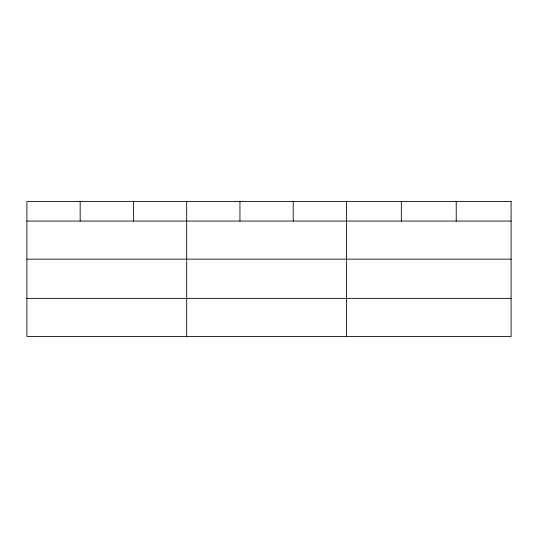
<?xml version="1.0" encoding="UTF-8"?>
<svg xmlns="http://www.w3.org/2000/svg" width="538" height="538" viewBox="0 0 538 538"><rect width="100%" height="100%" fill="white"/><g stroke="black" fill="none" stroke-linecap="round" stroke-linejoin="round"><path stroke-width="0.81" d="M26.9 221.071L511.1 221.071M26.9 259.141L511.1 259.141M26.9 298.368L511.1 298.368M456.224 201.562L456.224 221.071M401.348 201.562L401.348 221.071M346.472 201.562L346.472 336.438M293.21 201.562L293.21 221.071M239.948 201.562L239.948 221.071M186.686 201.562L186.686 336.438M133.424 201.562L133.424 221.071M80.162 201.562L80.162 221.071M511.1 201.562L26.9 201.562L26.9 336.438L511.1 336.438L511.1 201.562"/></g></svg>
